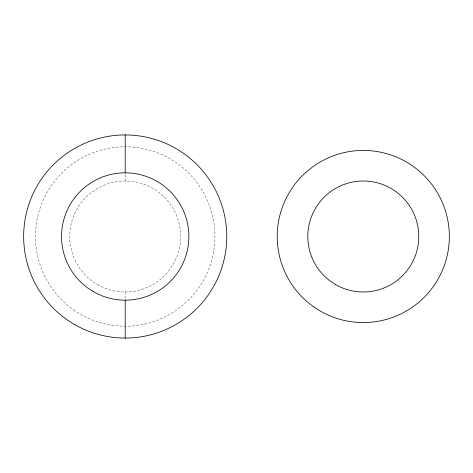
<?xml version="1.0" encoding="UTF-8"?>
<svg xmlns="http://www.w3.org/2000/svg" width="473" height="473" viewBox="0 0 473 473"><rect width="100%" height="100%" fill="white"/><g stroke="black" fill="none" stroke-linecap="round" stroke-linejoin="round"><path stroke-width="0.35" stroke-dasharray="2.37 1.77" d="M125.209 174.596L125.209 181.017M125.209 291.983L125.209 298.404M73.546 309.856A89.722 89.722 0 0 0 214.565 244.565A89.722 89.722 0 0 0 87.511 155.085A89.722 89.722 0 0 0 73.546 309.856M97.468 284.551A55.483 55.483 0 0 0 180.692 236.5A55.483 55.483 0 0 0 97.468 188.449A55.483 55.483 0 0 0 97.468 284.551"/><path stroke-width="0.71" d="M125.209 134.941L125.209 172.84M125.209 300.16L125.209 338.059M93.376 291.634A63.66 63.66 0 0 0 188.869 236.5A63.66 63.66 0 0 0 93.376 181.366A63.66 63.66 0 0 0 93.376 291.634M74.427 324.448A101.559 101.559 0 0 0 226.762 236.5A101.559 101.559 0 0 0 74.427 148.552A101.559 101.559 0 0 0 74.427 324.448M313.735 306.865A86.062 86.062 0 0 0 449.001 244.234A86.062 86.062 0 0 0 327.127 158.402A86.062 86.062 0 0 0 313.735 306.865M335.546 284.551A55.483 55.483 0 0 0 418.771 236.5A55.483 55.483 0 0 0 335.546 188.449A55.483 55.483 0 0 0 335.546 284.551"/></g></svg>
